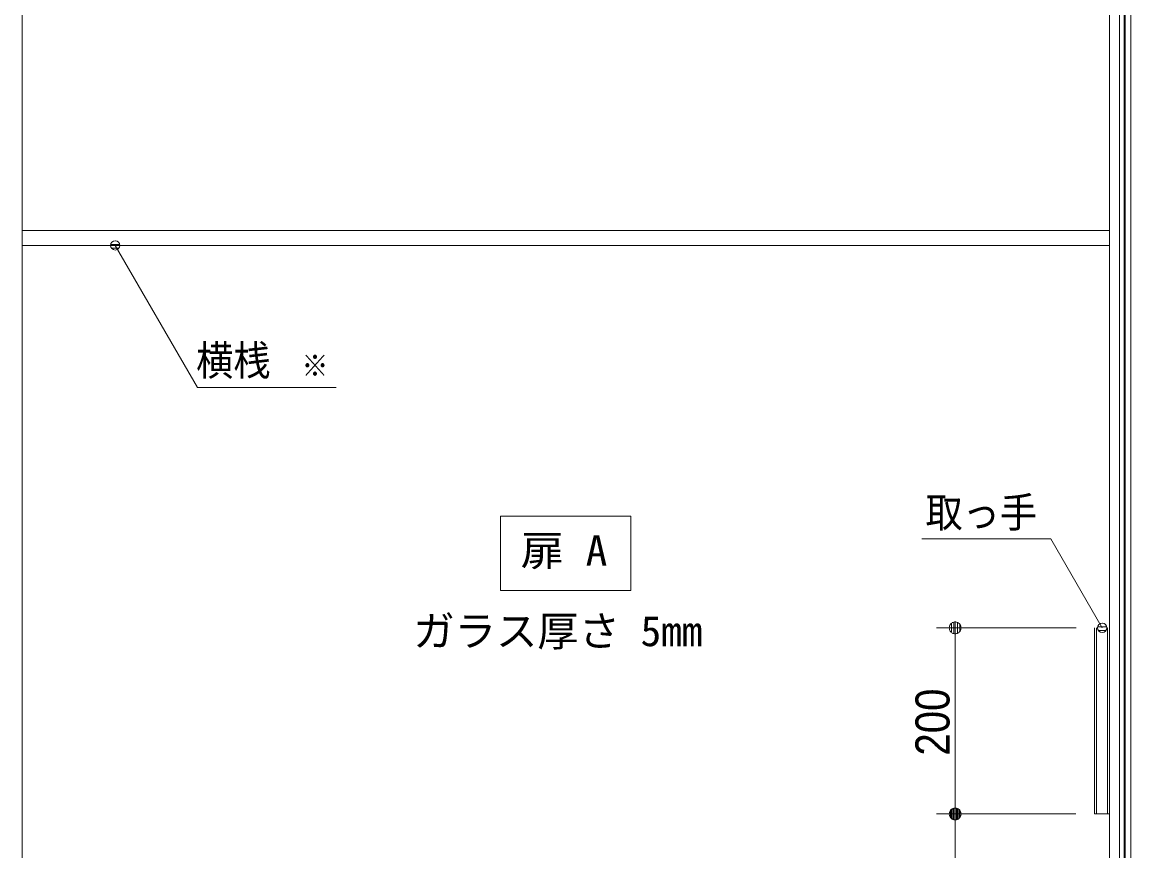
# Model space of a CAD drawing. Units: millimetres, scale not verified. Extents: x -6062 to 6062, y -3045 to 3045.
# Drawn here: x -3288 to -2096, y -1077 to -186 of the extents above; entities that cross this region are included whole.
import ezdxf
from ezdxf.enums import TextEntityAlignment as Align

# ---------------------------------------------------------------- set-up
doc = ezdxf.new("R2010")
doc.units = ezdxf.units.MM
doc.header["$LTSCALE"] = 20
for name, color, linetype, lineweight in [('0-1_0', 7, 'Continuous', 9), ('0-2_2寸法-1', 7, 'Continuous', 9), ('0-3_2寸法-3', 7, 'Continuous', 9), ('0-4_3一般', 7, 'Continuous', 9)]:
    doc.layers.add(name, color=color, linetype=linetype, lineweight=lineweight)
doc.styles.add('ＭＳ ゴシック', font='')
doc.styles.add('ＭＳ Ｐゴシック', font='')
doc.styles.get('ＭＳ ゴシック').set_extended_font_data('MS Gothic')
doc.styles.get('ＭＳ Ｐゴシック').set_extended_font_data('MS PGothic')

# ---------------------------------------------------------------- blocks, each defined once
blk = doc.blocks.new('_Dot')
at = {"layer": '0-1_0'}
for p, q in [((-10, 0), (-20, 0)), ((9.78, 2), (-9.78, 2)), ((7.99, 6), (-7.99, 6)), ((9.16, -3.98), (-9.16, -3.98)), ((6, -7.98), (-6, -7.98))]:
    blk.add_line(p, q, dxfattribs=at)
for points in [[(10, 0), (9.92, 1.25), (9.69, 2.49), (9.3, 3.68), (8.76, 4.82), (8.09, 5.88), (7.29, 6.85), (6.37, 7.71), (5.36, 8.44), (4.26, 9.05), (3.09, 9.51), (1.87, 9.82), (0.63, 9.98), (-0.63, 9.98), (-1.87, 9.82), (-3.09, 9.51), (-4.26, 9.05), (-5.36, 8.44), (-6.37, 7.71), (-7.29, 6.85), (-8.09, 5.88), (-8.76, 4.82), (-9.3, 3.68), (-9.69, 2.49), (-9.92, 1.25), (-10, 0), (0, 0)], [(-10, 0), (-9.92, -1.25), (-9.69, -2.49), (-9.3, -3.68), (-8.76, -4.82), (-8.09, -5.88), (-7.29, -6.85), (-6.37, -7.71), (-5.36, -8.44), (-4.26, -9.05), (-3.09, -9.51), (-1.87, -9.82), (-0.63, -9.98), (0.63, -9.98), (1.87, -9.82), (3.09, -9.51), (4.26, -9.05), (5.36, -8.44), (6.37, -7.71), (7.29, -6.85), (8.09, -5.88), (8.76, -4.82), (9.3, -3.68), (9.69, -2.49), (9.92, -1.25), (10, 0), (0, 0)]]:
    blk.add_lwpolyline(points, close=True, dxfattribs=at)
blk = doc.blocks.new('グループ-73')
at = {"layer": '0-4_3一般'}
blk.add_line((-6320, 8000), (-6320, -39000), dxfattribs=at)
blk = doc.blocks.new('グループ-74')
at = {"layer": '0-4_3一般'}
for p, q in [((-30000, 7100), (-30000, -38740)), ((-30000, -38740), (-30000, 7100)), ((-6640, 7100), (-6640, -38740)), ((-6320, 7100), (-6320, -38740)), ((-6640, -8200), (-30000, -8200)), ((-6640, -8520), (-30000, -8520)), ((-6958, -16740), (-6958, -20740)), ((-6918, -20740), (-6918, -16740)), ((-6678, -20740), (-6678, -16740))]:
    blk.add_line(p, q, dxfattribs=at)
blk.add_lwpolyline([(-6958, -20740), (-6638, -20740), (-6638, -16740)], dxfattribs=at)
blk = doc.blocks.new('グループ-75')
at = {"layer": '0-4_3一般'}
for name in ['グループ-73', 'グループ-74']:
    blk.add_blockref(name, (0, 0), dxfattribs=at)
blk = doc.blocks.new('グループ-85')
at = {"layer": '0-4_3一般'}
for p, q in [((-6420, -39000), (-6420, 8000)), ((-6300, 8000), (-6300, -39000)), ((-6180, 8000), (-6180, -39000))]:
    blk.add_line(p, q, dxfattribs=at)

msp = doc.modelspace()

# ---------------------------------------------------------------- linework, layer by layer
at = {"layer": '0-2_2寸法-1'}
for p, q in [((-2155.2, -837), (-2305.2, -837)), ((-2285.2, -1024.29), (-2285.2, -849.71)), ((-2155.4, -1037), (-2305.2, -1037)), ((-2155.4, -1037), (-2305.2, -1037)), ((-2285.2, -1049.71), (-2285.2, -1924.29))]:
    msp.add_line(p, q, dxfattribs=at)
at = {"layer": '0-3_2寸法-3'}
for p, q in [((-3182.61, -425.01), (-3192.39, -425.01)), ((-3187.33, -421.01), (-3187.67, -421.01)), ((-3187.33, -421.01), (-3187.67, -421.01)), ((-3183.5, -429.01), (-3191.5, -429.01)), ((-2127.03, -832.01), (-2127.37, -832.01)), ((-2127.03, -832.01), (-2127.37, -832.01)), ((-2122.31, -836.01), (-2132.09, -836.01)), ((-2123.2, -840.01), (-2131.2, -840.01))]:
    msp.add_line(p, q, dxfattribs=at)
for points in [[(-2950.16, -578.84), (-3099.26, -578.84), (-3187.5, -426)], [(-2127.2, -837), (-2182.44, -741.33), (-2320.96, -741.33)]]:
    msp.add_lwpolyline(points, dxfattribs=at)
msp.add_lwpolyline([(-2773.5, -717), (-2633.5, -717), (-2633.5, -797), (-2773.5, -797)], close=True, dxfattribs=at)
for centre in [(-3187.5, -426), (-3187.5, -426), (-2127.2, -837), (-2127.2, -837)]:
    msp.add_circle(centre, 5.01, dxfattribs=at)

# ---------------------------------------------------------------- block references
at = {"layer": '0-2_2寸法-1', "xscale": 0.6356201, "yscale": 0.6356201}
for p, rotation in [((-2285.2, -837), 90), ((-2285.2, -1037), 270), ((-2285.2, -1037), 90)]:
    msp.add_blockref('_Dot', p, dxfattribs=dict(at, rotation=rotation))
at = {"layer": '0-4_3一般', "xscale": 0.05, "yscale": 0.05}
for name in ['グループ-75', 'グループ-85']:
    msp.add_blockref(name, (-1787.5, 0), dxfattribs=at)

# ---------------------------------------------------------------- texts
at = {"layer": '0-2_2寸法-1', "style": 'ＭＳ Ｐゴシック', "width": 0.9}
msp.add_text('200', height=36.66, rotation=90, dxfattribs=at).set_placement((-2280.24, -974.28), align=Align.BOTTOM_LEFT)
at = {"layer": '0-3_2寸法-3', "style": 'ＭＳ ゴシック'}
for s, height, width, p in [('横桟', 32.55, 0.9, (-3100.61, -575.66)), ('※', 23.31, 0.9, (-2987.26, -573.88)), ('取っ手', 32.55, 0.9, (-2317.1, -738.94)), ('扉 A', 32.55, 1.05, (-2752.01, -779.87))]:
    msp.add_text(s, height=height, dxfattribs=dict(at, width=width)).set_placement(p, align=Align.BOTTOM_LEFT)
msp.add_text('ガラス厚さ 5mm', height=32.55, dxfattribs=at).set_placement((-2867.29, -866.45), align=Align.BOTTOM_LEFT)

doc.saveas('drawing.dxf')
